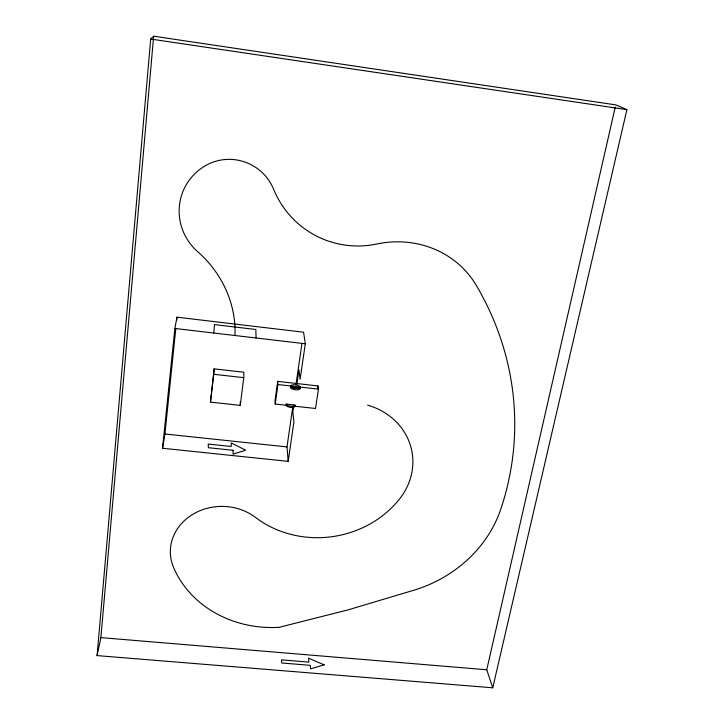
<?xml version="1.0" encoding="UTF-8"?>
<svg xmlns="http://www.w3.org/2000/svg" width="724" height="724" viewBox="0 0 724 724"><rect width="100%" height="100%" fill="white"/><g stroke="black" fill="none" stroke-linecap="round" stroke-linejoin="round"><path stroke-width="1.09" d="M243.771 377.675L243.807 372.217L214.141 368.851L210.467 402.119L240.25 405.386L243.771 377.675L213.725 374.281L214.141 368.851M240.25 405.386L240.305 401.548M213.77 333.022L214.476 324.596L255.844 329.492L256.061 337.99M97.088 655.6L150.692 39.051L153.642 36.2L615.762 104.88L626.912 109.65L492.745 687.8L97.088 655.6L100.88 637.618L153.642 36.2M293.663 406.372L292.858 411.902L293.881 422.128L288.179 461.36L162.547 448.256L174.864 328.461L176.982 317.184L303.573 332.198L305.293 343.764L300.116 379.286L298.949 369.846L296.867 384.236M162.547 448.256L164.927 433.993L175.823 328.415M176.629 320.551L176.982 317.184M210.467 402.119L213.725 374.281M286.089 405.241L286.261 404.055L294.994 405.024L294.822 406.209L315.501 408.49L318.451 389.123L317.927 385.928L277.69 381.376L275.02 400.743L275.229 404.046L286.089 405.241A4.407 1.602 8.1 0 0 291.184 407.413A4.407 1.602 8.1 0 0 294.632 405.766M275.229 404.046L277.926 384.553L277.69 381.376M290.659 387.602L291.003 385.602A4.688 1.629 8.2 0 1 295.338 384.878A4.688 1.629 8.2 0 1 299.953 386.616L299.926 388.643A4.679 1.629 8.2 0 1 295.483 389.802A4.679 1.629 8.2 0 1 290.659 387.602L297.519 388.372M290.849 387.621L290.921 385.892M288.179 461.36L287.003 446.916L292.795 406.825M296.007 384.544L301.962 343.339M317.601 388.064L317.927 385.928M492.745 687.8L486.754 669.772L615.255 107.08M300.098 386.924L299.926 388.643M100.88 637.618L486.754 669.772M164.927 433.993L287.003 446.916M277.926 384.553L318.451 389.123M290.912 387.168L299.799 388.173M174.864 328.461L305.293 343.764M150.692 39.051L626.912 109.65M300.161 387.059A4.688 1.629 8.2 0 1 295.709 388.209A4.688 1.629 8.2 0 1 290.885 386.019M294.994 405.024A4.407 1.602 8.1 0 1 290.786 406.173A4.407 1.602 8.1 0 1 286.261 404.055M234.965 335.511A112.32 104.229 17.6 0 0 197.715 251.744A54.562 53.341 24.8 0 1 207.064 164.8A47.286 46.218 27.8 0 1 273.572 189.163A94.554 92.455 -61.9 0 0 376.96 243.97A95.052 89.459 -22 0 1 476.111 285.102A318.026 290.206 3.5 0 1 500.709 509.37A128.383 115.342 -13.6 0 1 416.11 589.544L347.945 609.907L279.111 627.319A107.342 95.052 -4.7 0 1 173.534 567.326A51.332 45.069 -1.1 0 1 192.521 514.493A51.332 45.069 -1.1 0 1 255.418 517.361A99.279 90.627 -8.7 0 0 399.458 499.098A67.73 61.395 -11 0 0 367.593 405.15M233.119 450.301L233.019 454.174L245.68 450.183L231.291 442.952L231.182 446.473L208.231 444.056L208.367 447.704L233.119 450.301M324.216 664.867L310.596 668.858L310.279 665.338L281.717 662.985L281.564 659.863L308.877 662.116L308.533 658.152L324.216 664.867"/></g></svg>
